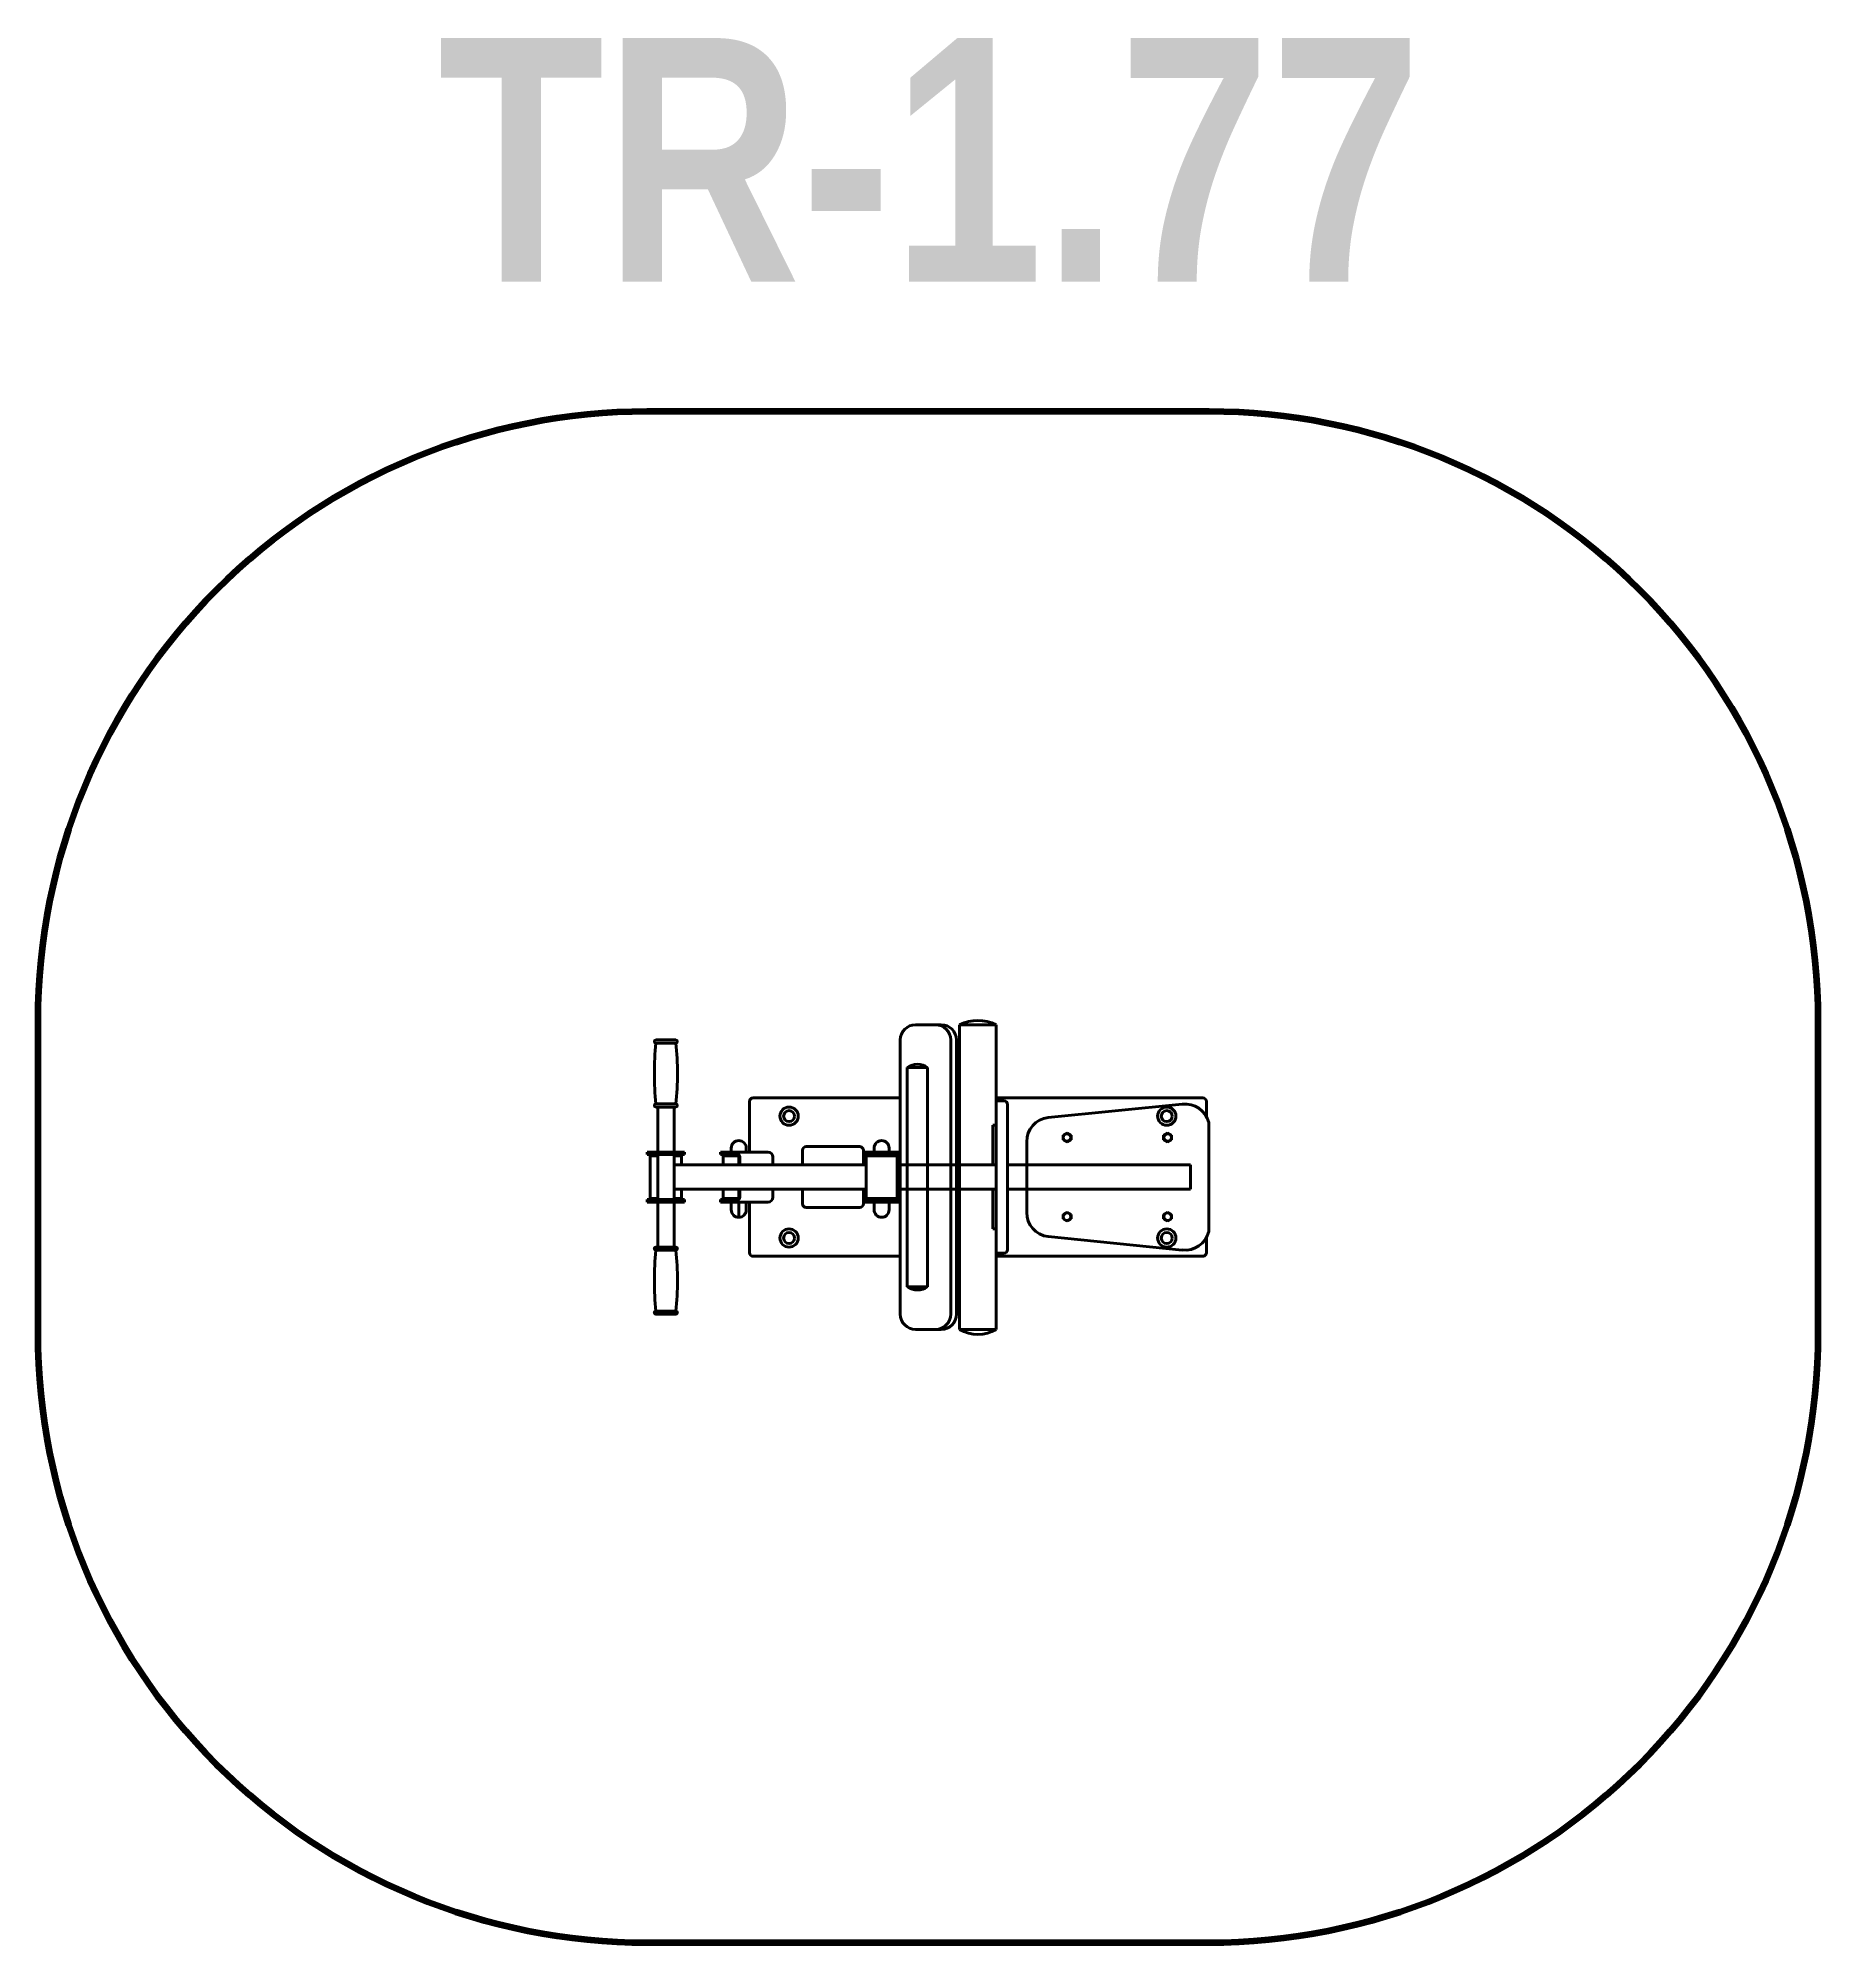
# Model space of a CAD drawing. Header units: millimetres. Extents: x 92366 to 95288, y 1254 to 4380.
import ezdxf

# ---------------------------------------------------------------- set-up
doc = ezdxf.new("R2010")
doc.units = ezdxf.units.MM
doc.layers.add('DiKom', color=7, linetype='Continuous')
doc.styles.add('style1', font='arialbd.ttf', dxfattribs={"width": 0.8})

msp = doc.modelspace()

# ---------------------------------------------------------------- linework, layer by layer
at = {"layer": 'DiKom', "color": 7, "linetype": 'Continuous', "lineweight": 40}
for p, q in [((93806.9, 2760.6), (93849.1, 2760.6)), ((93879.3, 2760.6), (93879.3, 2510.6)), ((93879.3, 2760.6), (93939.3, 2760.6)), ((93939.3, 2760.6), (93939.3, 2510.6)), ((93380.5, 2735.6), (93413.5, 2735.6)), ((93380.5, 2730.6), (93413.5, 2730.6)), ((93781.9, 2735.6), (93781.9, 2285.6)), ((93864.7, 2285.6), (93864.7, 2735.6)), ((93874.1, 2735.6), (93874.1, 2285.6)), ((93793.2, 2690.6), (93793.2, 2330.6)), ((93793.2, 2690.6), (93826.7, 2690.6)), ((93826.7, 2690.6), (93826.7, 2330.6)), ((93380.5, 2630.6), (93413.5, 2630.6)), ((93534.3, 2634.6), (93534.3, 2551.6)), ((93781.9, 2640.6), (93540.3, 2640.6)), ((93879.3, 2640.6), (93874.1, 2640.6)), ((94278.3, 2640.6), (93939.3, 2640.6)), ((93939.3, 2635.6), (93952, 2635.6)), ((93958, 2391.6), (93958, 2629.6)), ((94024.6, 2608.4), (94244.6, 2630.3)), ((94284.3, 2610), (94284.3, 2634.6)), ((93380.5, 2625.6), (93413.5, 2625.6)), ((93383.6, 2625.6), (93383.6, 2551.6)), ((93410.4, 2625.6), (93410.4, 2551.6)), ((93934, 2595.6), (93934, 2530.6)), ((93934, 2595.6), (93939.3, 2595.6)), ((94288.1, 2530.6), (94288.1, 2600.2)), ((93989.3, 2510.6), (93989.3, 2568.6)), ((94049.1, 2579.4), (94055.6, 2583.1)), ((94049.1, 2571.9), (94049.1, 2579.4)), ((94055.6, 2568.1), (94049.1, 2571.9)), ((94055.6, 2583.1), (94062.1, 2579.4)), ((94062.1, 2571.9), (94055.6, 2568.1)), ((94062.1, 2579.4), (94062.1, 2571.9)), ((94214.1, 2579.4), (94220.6, 2583.1)), ((94214.1, 2571.9), (94214.1, 2579.4)), ((94220.6, 2568.1), (94214.1, 2571.9)), ((94220.6, 2583.1), (94227.1, 2579.4)), ((94227.1, 2571.9), (94220.6, 2568.1)), ((94227.1, 2579.4), (94227.1, 2571.9)), ((93427.6, 2551.6), (93366.5, 2551.6)), ((93366.5, 2547.6), (93366.5, 2551.6)), ((93366.5, 2551.6), (93366.5, 2547.6)), ((93427.6, 2547.6), (93366.5, 2547.6)), ((93371.5, 2545.6), (93383.6, 2545.6)), ((93371.5, 2545.6), (93371.5, 2510.6)), ((93383.6, 2547.6), (93383.6, 2510.6)), ((93410.4, 2547.6), (93410.4, 2510.6)), ((93410.4, 2545.6), (93422.5, 2545.6)), ((93422.5, 2545.6), (93422.5, 2530.6)), ((93427.6, 2547.6), (93427.6, 2551.6)), ((93427.6, 2551.6), (93427.6, 2547.6)), ((93486.7, 2551.6), (93564.6, 2551.6)), ((93486.7, 2551.6), (93486.7, 2547.6)), ((93486.7, 2547.6), (93512.6, 2547.6)), ((93491.2, 2545.6), (93516, 2545.6)), ((93491.2, 2545.6), (93491.2, 2530.6)), ((93504.4, 2558.1), (93504.4, 2551.6)), ((93529, 2551.6), (93504.4, 2551.6)), ((93506.7, 2547.6), (93506.7, 2545.6)), ((93516.6, 2543.6), (93516.6, 2530.6)), ((93518.2, 2530.6), (93518.2, 2543.6)), ((93529, 2558.1), (93529, 2551.6)), ((93572.6, 2543.6), (93572.6, 2530.6)), ((93621.2, 2554.6), (93621.2, 2530.6)), ((93715.2, 2560.6), (93627.2, 2560.6)), ((93721.2, 2530.6), (93721.2, 2554.6)), ((93721.2, 2551.6), (93721.2, 2547.6)), ((93721.2, 2551.6), (93781.9, 2551.6)), ((93721.2, 2547.6), (93781.9, 2547.6)), ((93725.7, 2545.6), (93776.7, 2545.6)), ((93725.7, 2545.6), (93725.7, 2510.6)), ((93738.9, 2558.1), (93738.9, 2551.6)), ((93763.4, 2551.6), (93738.9, 2551.6)), ((93741.2, 2547.6), (93741.2, 2545.6)), ((93761.2, 2547.6), (93761.2, 2545.6)), ((93763.4, 2558.1), (93763.4, 2551.6)), ((93776.7, 2545.6), (93776.7, 2510.6)), ((93371.5, 2475.6), (93371.5, 2510.6)), ((93383.6, 2473.6), (93383.6, 2510.6)), ((93410.4, 2530.6), (93684.3, 2530.6)), ((93410.4, 2473.6), (93410.4, 2510.6)), ((93621.2, 2530.6), (93725.7, 2530.6)), ((93725.7, 2475.6), (93725.7, 2510.6)), ((93776.7, 2530.6), (93781.9, 2530.6)), ((93776.7, 2475.6), (93776.7, 2510.6)), ((93780, 2530.6), (93939.3, 2530.6)), ((93780, 2530.6), (93780, 2490.6)), ((93874.1, 2530.6), (93879.3, 2530.6)), ((93879.3, 2260.6), (93879.3, 2510.6)), ((93939.3, 2260.6), (93939.3, 2510.6)), ((93958, 2530.6), (93989.3, 2530.6)), ((93989.3, 2530.6), (94258.1, 2530.6)), ((93989.3, 2510.6), (93989.3, 2452.6)), ((94258.1, 2530.6), (94258.1, 2490.6)), ((94288.1, 2421), (94288.1, 2530.6)), ((93427.6, 2473.6), (93366.5, 2473.6)), ((93366.5, 2469.6), (93366.5, 2473.6)), ((93366.5, 2473.6), (93366.5, 2469.6)), ((93427.6, 2469.6), (93366.5, 2469.6)), ((93371.5, 2475.6), (93383.6, 2475.6)), ((93383.6, 2395.6), (93383.6, 2469.6)), ((93410.4, 2490.6), (93721.2, 2490.6)), ((93410.4, 2475.6), (93422.5, 2475.6)), ((93410.4, 2395.6), (93410.4, 2469.6)), ((93422.5, 2475.6), (93422.5, 2490.6)), ((93427.6, 2469.6), (93427.6, 2473.6)), ((93427.6, 2473.6), (93427.6, 2469.6)), ((93486.7, 2473.6), (93512.6, 2473.6)), ((93486.7, 2473.6), (93486.7, 2469.6)), ((93486.7, 2469.6), (93564.6, 2469.6)), ((93491.2, 2475.6), (93491.2, 2490.6)), ((93491.2, 2475.6), (93516, 2475.6)), ((93529, 2469.6), (93504.4, 2469.6)), ((93504.4, 2456.9), (93504.4, 2469.6)), ((93529, 2469.6), (93504.4, 2469.6)), ((93529, 2469.6), (93504.4, 2469.6)), ((93506.7, 2473.6), (93506.7, 2475.6)), ((93516.6, 2477.6), (93516.6, 2490.6)), ((93516.7, 2469.6), (93516.7, 2450.9)), ((93516.7, 2469.6), (93516.7, 2444.6)), ((93518.2, 2490.6), (93518.2, 2477.6)), ((93529, 2456.9), (93529, 2469.6)), ((93534.3, 2469.6), (93534.3, 2386.6)), ((93572.6, 2477.6), (93572.6, 2490.6)), ((93621.2, 2490.6), (93621.2, 2466.6)), ((93721.2, 2466.6), (93721.2, 2490.6)), ((93721.2, 2490.6), (93725.7, 2490.6)), ((93721.2, 2469.6), (93721.2, 2473.6)), ((93721.2, 2473.6), (93781.9, 2473.6)), ((93721.2, 2469.6), (93781.9, 2469.6)), ((93725.7, 2475.6), (93776.7, 2475.6)), ((93763.4, 2469.6), (93738.9, 2469.6)), ((93738.9, 2456.9), (93738.9, 2469.6)), ((93763.4, 2469.6), (93738.9, 2469.6)), ((93763.4, 2469.6), (93738.9, 2469.6)), ((93741.2, 2473.6), (93741.2, 2475.6)), ((93761.2, 2473.6), (93761.2, 2475.6)), ((93763.4, 2456.9), (93763.4, 2469.6)), ((93776.7, 2490.6), (93781.9, 2490.6)), ((93780, 2490.6), (93939.3, 2490.6)), ((93874.1, 2490.6), (93879.3, 2490.6)), ((93934, 2425.6), (93934, 2490.6)), ((93958, 2490.6), (93989.3, 2490.6)), ((93989.3, 2490.6), (94258.1, 2490.6)), ((93627.2, 2460.6), (93715.2, 2460.6)), ((94049.1, 2449.4), (94055.6, 2453.1)), ((94049.1, 2441.9), (94049.1, 2449.4)), ((94055.6, 2438.1), (94049.1, 2441.9)), ((94055.6, 2453.1), (94062.1, 2449.4)), ((94062.1, 2441.9), (94055.6, 2438.1)), ((94062.1, 2449.4), (94062.1, 2441.9)), ((94214.1, 2449.4), (94220.6, 2453.1)), ((94214.1, 2441.9), (94214.1, 2449.4)), ((94220.6, 2438.1), (94214.1, 2441.9)), ((94220.6, 2453.1), (94227.1, 2449.4)), ((94227.1, 2441.9), (94220.6, 2438.1)), ((94227.1, 2449.4), (94227.1, 2441.9)), ((93934, 2425.6), (93939.3, 2425.6)), ((94024.6, 2412.9), (94244.6, 2390.9)), ((94284.3, 2386.6), (94284.3, 2411.3)), ((93380.5, 2395.6), (93413.5, 2395.6)), ((93380.5, 2390.6), (93413.5, 2390.6)), ((93540.3, 2380.6), (93781.9, 2380.6)), ((93874.1, 2380.6), (93879.3, 2380.6)), ((93939.3, 2385.6), (93952, 2385.6)), ((93939.3, 2380.6), (94278.3, 2380.6)), ((93793.2, 2330.6), (93826.7, 2330.6)), ((93380.5, 2290.6), (93413.5, 2290.6)), ((93380.5, 2285.6), (93413.5, 2285.6)), ((93849.1, 2260.6), (93806.9, 2260.6)), ((93879.3, 2260.6), (93939.3, 2260.6))]:
    msp.add_line(p, q, dxfattribs=at)
at = {"layer": 'DiKom', "color": 3, "lineweight": 200}
msp.add_lwpolyline([(92366.5, 2253.9), (92366.5, 2767.4, -0.414214), (93366.5, 3767.4), (94288.1, 3767.4, -0.414214), (95288.1, 2767.4), (95288.1, 2253.9, -0.414214), (94288.1, 1253.9), (93366.5, 1253.9, -0.414214)], format="xyb", close=True, dxfattribs=at)
at = {"layer": 'DiKom', "color": 7, "linetype": 'Continuous', "lineweight": 40}
for centre, radius in [((93599.3, 2610.6), 15), ((93599.3, 2610.6), 9), ((94219.3, 2610.6), 15), ((94219.3, 2610.6), 9), ((94055.6, 2575.6), 6.18), ((94220.6, 2575.6), 6.18), ((94055.6, 2445.6), 6.18), ((94220.6, 2445.6), 6.18), ((93599.3, 2410.6), 15), ((93599.3, 2410.6), 9), ((94219.3, 2410.6), 15), ((94219.3, 2410.6), 9)]:
    msp.add_circle(centre, radius, dxfattribs=at)
for centre, radius, start, end in [((93806.9, 2735.6), 25, 90, 180), ((93839.7, 2735.6), 25, 0, 90), ((93849.1, 2735.6), 25, 0, 90), ((93909.3, 2697.1), 70.3, 64.7214, 115.2786), ((93380.5, 2733.1), 2.5, 90, 270), ((93879.3, 2680.6), 501.2, 174.2752, 185.7248), ((93413.5, 2733.1), 2.5, 270, 90), ((92914.8, 2680.6), 501.2, 354.2752, 5.7248), ((93810, 2665.7), 30, 56.0638, 123.9362), ((93380.5, 2628.1), 2.5, 90, 270), ((93413.5, 2628.1), 2.5, 270, 90), ((93540.3, 2634.6), 6, 90, 180), ((93952, 2629.6), 6, 0, 90), ((94249.3, 2590.6), 40, 13.9359, 96.7671), ((94278.3, 2634.6), 6, 0, 90), ((94029.3, 2568.6), 40, 96.7671, 180), ((93516.7, 2558.1), 12.3, 0, 180), ((93751.2, 2558.1), 12.3, 0, 180), ((93510.2, 2543.6), 8, 0, 90), ((93512.6, 2543.6), 4, 0, 90), ((93564.6, 2543.6), 8, 0, 90), ((93627.2, 2554.6), 6, 90, 180), ((93715.2, 2554.6), 6, 0, 90), ((93510.2, 2477.6), 8, 270, 0), ((93512.6, 2477.6), 4, 270, 0), ((93564.6, 2477.6), 8, 270, 0), ((93516.7, 2456.9), 12.3, 180, 0), ((93627.2, 2466.6), 6, 180, 270), ((93715.2, 2466.6), 6, 270, 0), ((93751.2, 2456.9), 12.3, 180, 0), ((94029.3, 2452.6), 40, 180, 263.2329), ((94249.3, 2430.7), 40, 263.2329, 346.0641), ((93380.5, 2393.1), 2.5, 90, 270), ((93879.3, 2340.6), 501.2, 174.2752, 185.7248), ((93413.5, 2393.1), 2.5, 270, 90), ((92914.8, 2340.6), 501.2, 354.2752, 5.7248), ((93540.3, 2386.6), 6, 180, 270), ((93952, 2391.6), 6, 270, 0), ((94278.3, 2386.6), 6, 270, 0), ((93810, 2355.5), 30, 236.0638, 303.9362), ((93380.5, 2288.1), 2.5, 90, 270), ((93413.5, 2288.1), 2.5, 270, 90), ((93806.9, 2285.6), 25, 180, 270), ((93839.7, 2285.6), 25, 270, 0), ((93849.1, 2285.6), 25, 270, 0), ((93909.3, 2311), 58.7, 239.2374, 300.7626)]:
    msp.add_arc(centre, radius, start, end, dxfattribs=at)

# ---------------------------------------------------------------- texts
at = {"layer": 'DiKom', "insert": (93023.1, 4379.7), "char_height": 400, "attachment_point": 1, "style": 'style1'}
msp.add_mtext_dynamic_manual_height_columns('TR-1.77', width=2518.219, gutter_width=2.09, heights=[0], dxfattribs=at)

doc.saveas('drawing.dxf')
